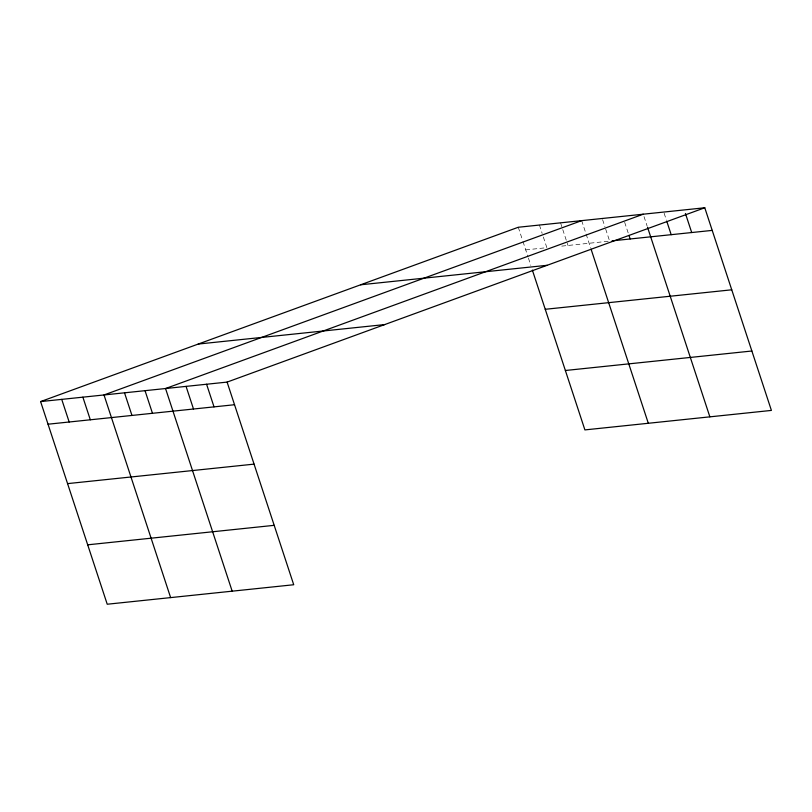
<?xml version="1.0" encoding="UTF-8"?>
<svg xmlns="http://www.w3.org/2000/svg" width="812" height="812" viewBox="0 0 812 812"><rect width="100%" height="100%" fill="white"/><g stroke="black" fill="none" stroke-linecap="round" stroke-linejoin="round"><path stroke-width="0.61" stroke-dasharray="4.06 3.04" d="M525.719 249.883L546.852 247.67L542.548 234.577M561.772 246.117L609.639 241.113L605.336 228.02M664.135 213.251L666.49 220.397M644.017 216.581L647.144 226.112M624.672 222.305L628.204 233.014M602.595 219.676L604.94 226.822M581.686 220.631L590.689 248.015M560.554 222.843L567.994 245.468M539.422 225.046L542.162 233.389M518.279 227.258L522.583 240.352M522.979 241.55L528.064 257.008M528.45 258.196L530.794 265.331"/><path stroke-width="1.22" d="M40.6 401.585L227.096 382.097L293.721 584.741L107.225 604.229L40.6 401.585L518.279 227.258L704.775 207.77L771.4 410.415L584.904 429.903L532.357 270.081M581.686 220.631L104.007 394.957L170.632 597.602M643.236 214.206L165.546 388.532L232.171 591.166M227.096 382.097L704.775 207.77M612.055 240.859L712.215 230.395M360.65 284.789L547.136 265.301M198.24 344.055L384.726 324.577M545.248 309.291L731.744 289.803M48.04 424.209L234.536 404.731M565.375 370.495L751.871 351.007M67.569 483.617L254.065 464.129M87.696 544.822L274.192 525.334M685.44 213.485L691.702 232.547M666.875 221.585L671.189 234.688M647.54 227.299L709.861 416.84M628.985 235.399L630.153 238.972M591.085 249.203L648.311 423.275M206.583 384.249L214.023 406.873M186.07 386.39L193.5 409.015M145.033 390.673L152.473 413.298M124.52 392.815L131.96 415.439M82.875 397.169L90.315 419.794M61.732 399.382L69.172 422.007"/></g></svg>
